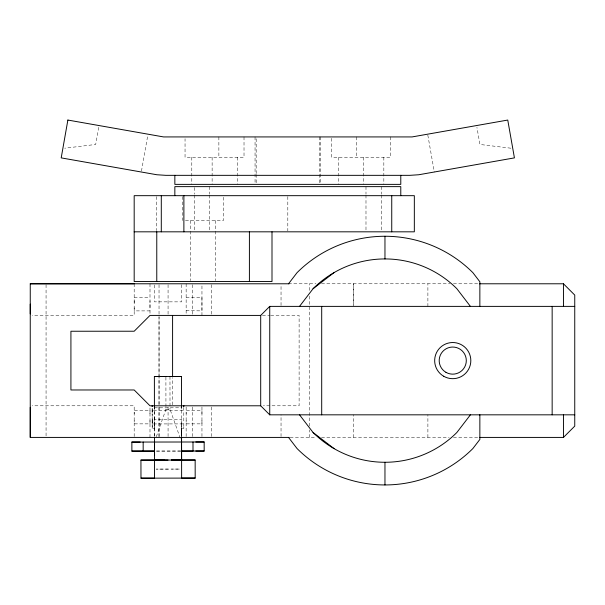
<?xml version="1.0" encoding="UTF-8"?>
<svg xmlns="http://www.w3.org/2000/svg" width="605" height="605" viewBox="0 0 605 605"><rect width="100%" height="100%" fill="white"/><g stroke="black" fill="none" stroke-linecap="round" stroke-linejoin="round"><path stroke-width="0.45" stroke-dasharray="3.02 2.27" d="M134.181 436.492L134.181 405.789L32.141 405.789M134.181 300.73L134.181 315.417L32.141 315.417M149.995 437.415L149.995 405.789M149.995 307.506L149.995 300.73M154.517 436.515L154.517 419.341L181.629 419.341L181.629 436.515L181.53 406.409M159.032 436.485L159.032 406.719M159.032 404.843L159.032 377.543M159.032 376.605L159.032 317.3M168.069 436.485L168.069 405.789M172.591 404.843L172.591 377.543M186.143 436.485L186.143 406.719M186.143 310.668L201.957 310.894M186.143 297.569L201.957 297.342M192.246 436.485L192.246 405.789M201.957 436.485L201.957 405.789M201.957 315.417L201.957 284.713M211.674 436.485L211.674 405.789M281.038 436.477L281.038 414.826M281.038 305.434L281.038 284.728M309.329 437.415L309.329 429.875M309.329 426.109L309.329 296.034M309.329 290.385L309.329 283.783M353.335 437.415L353.335 414.826M427.894 437.415L427.894 414.826M427.894 306.38L427.894 283.783M183.814 426.903L183.814 428.423L181.553 428.423L181.553 424.536M181.515 436.303L181.553 426.911M152.165 410.379L152.165 412.36L152.165 410.379L183.799 410.341L183.799 411.256M154.419 409.161L154.419 407.369L154.472 428.453L152.203 428.453L152.165 407.377L152.165 415.401M152.195 423.939L152.195 421.957L152.195 423.939L183.807 423.901L183.807 422.993M181.53 436.318L181.56 430.707L181.576 436.265M98.706 127.353L95.688 144.459L64.75 148.202M141.472 171.086L147.817 135.104M156.324 436.734L165.944 409.298L165.906 376.537M154.419 407.815L181.53 407.785L181.53 406.212M165.944 409.298L170.013 409.29L180.645 439.359M168.061 469.094L156.324 469.102L179.798 469.072L171.563 469.072M185.478 220.523L223.427 220.523L223.427 196.587M288.524 283.783L315.946 283.783M321.512 283.783L450.09 283.783M453.463 283.783L478.918 283.783M134.181 297.342L149.995 297.342M149.995 310.894L134.181 310.894L134.181 307.506M262.449 315.417L269.966 315.417M270.722 315.417L299.112 315.417L299.112 405.789L263.387 405.789M290.12 437.415L315.946 437.415M321.512 437.415L449.144 437.415M453.463 437.415L478.918 437.415M510.877 148.202L479.939 144.459L476.921 127.353M427.818 135.104L434.322 172.009M154.464 428.06L154.472 428.453M152.203 428.453L152.188 418.917M154.457 417.163L154.464 420.082M152.188 417.163L152.195 420.089M183.791 407.346L183.814 428.423M181.56 430.707L181.568 435.948M169.975 376.529L170.013 409.29M154.472 425.149L154.472 426.941M154.419 406.447L154.457 436.462M390.58 136.927L390.58 157.262L331.608 157.262L331.608 136.927M383.835 157.262L383.835 184.374M381.347 186.635L381.347 194.167M381.347 195.105L381.347 230.876M365.987 186.635L365.987 194.167M365.987 195.105L365.987 230.876M363.499 157.262L363.499 184.374M356.753 136.927L356.753 157.262M338.354 157.262L338.354 184.374M320.574 136.927L320.574 183.444M319.448 136.927L319.448 173.506M319.448 174.444L319.448 182.884M287.814 196.595L287.814 230.891M256.18 138.802L256.18 173.506M256.18 174.444L256.18 182.884M255.053 136.927L255.053 183.444M244.019 136.927L244.019 157.262L185.047 157.262L185.047 138.779M237.273 157.262L237.273 184.374M218.874 136.927L218.874 157.262M215.516 220.523L215.516 280.584M212.128 157.262L212.128 184.374M211.674 284.713L211.674 315.417M209.64 186.635L209.64 194.167M209.64 195.105L209.64 230.876M201.957 297.569L201.957 310.668M201.957 413.699L201.957 410.303L186.143 410.303L186.143 413.699M201.957 420.475L201.957 423.863L186.143 423.863L186.143 420.475M194.281 187.573L194.281 194.167M194.281 195.105L194.281 230.876M192.246 284.713L192.246 315.417M191.793 157.262L191.793 184.374M190.666 220.523L190.666 280.584M186.143 283.783L186.143 314.487M182.755 196.587L182.755 220.523M181.629 284.69L181.629 301.857L154.517 301.857L154.517 284.69M181.538 407.793L181.538 409.139M168.069 284.713L168.069 314.487M159.032 284.713L159.032 406.318M159.032 407.256L159.032 437.415M156.771 196.61L156.771 230.581M149.995 283.783L149.995 314.487M149.995 413.699L149.995 410.303L134.181 410.303L134.181 413.699M149.995 420.475L149.995 423.863L134.181 423.863L134.181 420.475M134.181 283.783L134.181 304.118M46.063 284.728L46.063 436.477M353.335 283.783L353.335 305.434L353.335 283.783M180.638 451.043L155.409 451.073L180.691 451.05"/><path stroke-width="0.91" d="M289.22 437.415L30.25 437.415L30.25 407.301M30.25 313.904L30.25 304.118M172.591 376.605L172.591 315.417M574.75 414.826L269.739 414.826L260.702 405.789L260.702 315.417L269.739 306.38L574.75 306.38M269.739 414.826L269.739 306.38M321.701 414.826L321.701 306.38M384.962 484.945L384.962 462.273M384.962 258.932L384.962 236.26M479.856 306.38L479.856 281.764L472.891 272.681A124.343 124.343 0 0 0 297.04 272.681L288.524 283.783M552.153 414.826L552.153 306.38M479.447 437.415L563.452 437.415L563.452 414.826M181.606 460.042L140.935 460.095L140.98 478.169L195.181 478.086L195.158 460.012L181.606 460.042L181.515 437.294M152.15 406.242L152.157 405.864L152.157 406.25M299.52 306.38L313.072 288.714L334.134 272.552M470.41 414.826L456.858 432.492A101.67 101.67 0 0 1 313.072 432.492L299.52 414.826M563.452 437.415L574.75 426.124L574.75 295.081L563.452 283.783L479.379 283.783M154.464 442.036L154.577 455.58M140.935 460.095L168.046 460.034M195.158 460.012L171.555 460.05M131.882 451.103L154.472 451.073L131.882 451.103L131.867 442.066L204.165 441.983L204.18 451.02L181.576 451.043L192.882 451.035M169.975 376.529L181.492 376.491L181.53 406.409M154.419 406.447L154.381 376.529L181.492 376.491M154.608 478.162L140.98 478.169M134.181 231.821L414.334 231.821L414.334 195.672L134.181 195.672L134.181 281.522L272 281.522L272 231.821M30.25 437.415L30.25 283.783L134.181 283.783M30.25 283.783L289.22 283.783M260.702 315.417L149.995 315.417L134.181 331.23L70.921 331.245L70.921 389.975L134.181 389.975L149.995 405.789L260.702 405.789M479.447 414.826L479.856 414.826L479.856 439.442L472.891 448.524A124.343 124.343 0 0 1 297.04 448.524L288.524 437.415M140.239 442.066L131.867 442.066M195.793 441.983L204.165 441.983M195.808 451.02L204.18 451.02M164.545 460.057L154.494 460.065M171.555 460.034L181.606 460.027M154.381 376.529L165.906 376.537M195.181 478.086L181.629 478.086L181.568 437.355M313.072 432.492L334.126 448.653M181.5 441.93L181.576 437.196M470.41 306.38L456.858 288.714A101.67 101.67 0 0 0 313.072 288.714M192.995 441.99L193.003 451.027M154.457 437.339L154.517 478.116M143.166 442.051L143.173 451.088M563.452 283.783L563.452 306.38M400.782 175.337L400.782 184.374L174.845 184.374L174.845 175.337M400.782 195.672L400.782 186.635L174.845 186.635L174.845 195.672M391.745 195.672L391.745 231.821M249.404 231.821L249.404 281.522M183.882 195.672L183.882 231.821M181.53 405.826L181.53 406.212M161.293 195.672L161.293 231.821M156.771 231.821L156.771 281.522M154.426 405.857L154.419 406.242L154.426 405.857M67.873 120.055L61.203 157.882L156.884 174.754L165.808 175.337L409.819 175.337L418.743 174.754L514.424 157.882L507.754 120.055L412.081 136.927L163.554 136.927L67.873 120.055M183.791 406.212L183.791 405.826L183.791 406.212M443.707 376.257A18.074 18.074 0 0 0 470.819 360.603A18.074 18.074 0 0 0 443.707 344.948A18.074 18.074 0 0 0 443.707 376.257M445.968 372.34A13.56 13.56 0 0 0 466.304 360.603A13.56 13.56 0 0 0 445.968 348.858A13.56 13.56 0 0 0 445.968 372.34"/></g></svg>
